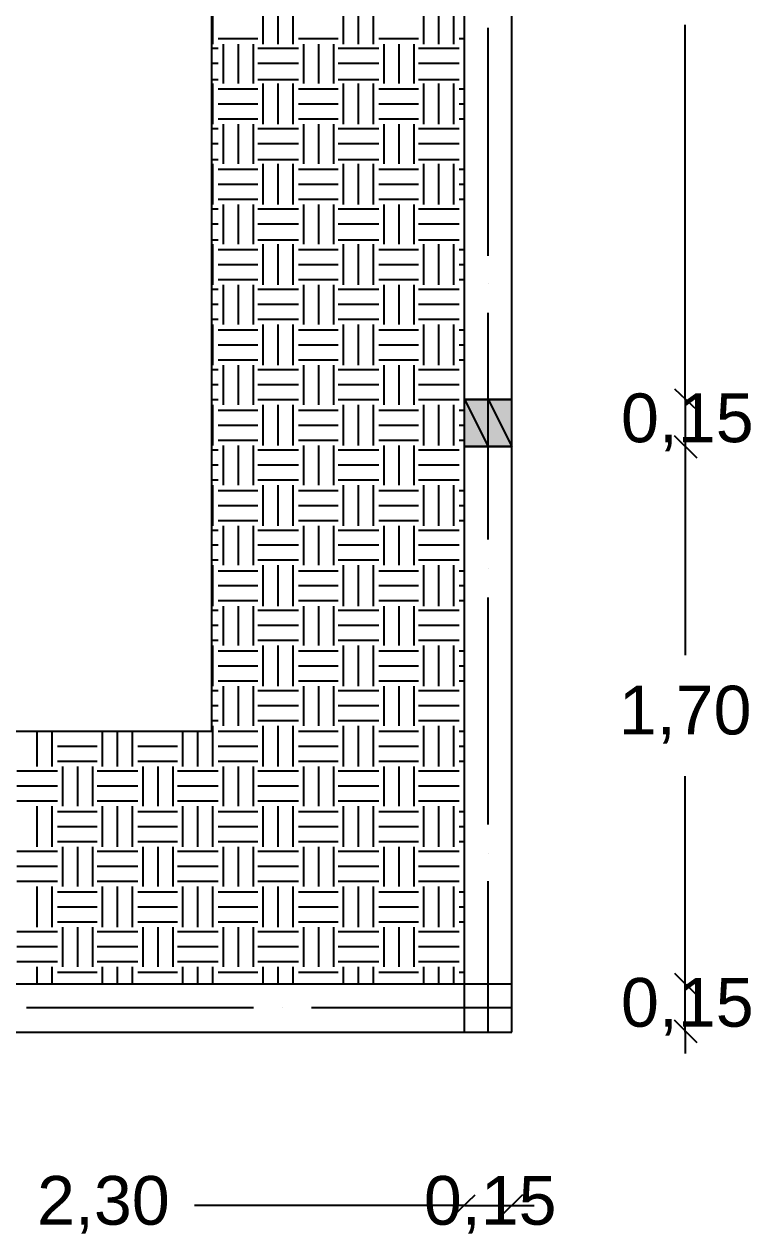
# Model space of a CAD drawing. Header units: millimetres. Extents: x 3504 to 3889, y 1729 to 1927.
# Drawn here: x 3716.51 to 3745.22, y 1728.92 to 1776.76 of the extents above; entities that cross this region are included whole.
import ezdxf

# ---------------------------------------------------------------- set-up
doc = ezdxf.new("R2010")
doc.units = ezdxf.units.MM
doc.styles.add('Arial$001H0', font='arial.ttf')

msp = doc.modelspace()

# ---------------------------------------------------------------- hatches: boundary and pattern name
at = {"true_color": 0x000000}
h = msp.add_hatch(color=18, dxfattribs=at)
h.paths.add_polyline_path([(3734.842, 1761.919), (3733.91, 1761.919), (3734.842, 1760.056)])
h.paths.add_polyline_path([(3733.91, 1761.919), (3734.842, 1760.056), (3733.91, 1760.056)])
h = msp.add_hatch(color=18, dxfattribs=at)
h.paths.add_polyline_path([(3735.773, 1761.919), (3734.842, 1761.919), (3735.773, 1760.056)])
h.paths.add_polyline_path([(3734.842, 1761.919), (3735.773, 1760.056), (3734.842, 1760.056)])

# ---------------------------------------------------------------- linework, layer by layer
at = {"color": 18, "linetype": 'Continuous', "lineweight": -2, "true_color": 0x000000}
for p, q in [((3733.91, 1736.9), (3733.91, 1797.182)), ((3735.773, 1736.9), (3735.773, 1795.023)), ((3723.92, 1748.795), (3723.92, 1788.631)), ((3723.962, 1775.973), (3723.962, 1777.582)), ((3725.952, 1775.973), (3725.952, 1777.582)), ((3726.544, 1775.973), (3726.544, 1777.582)), ((3727.137, 1775.973), (3727.137, 1777.582)), ((3729.127, 1775.973), (3729.127, 1777.582)), ((3729.719, 1775.973), (3729.719, 1777.582)), ((3730.312, 1775.973), (3730.312, 1777.582)), ((3732.302, 1775.973), (3732.302, 1777.582)), ((3732.894, 1775.973), (3732.894, 1777.582)), ((3733.487, 1775.973), (3733.487, 1777.582)), ((3734.842, 1767.591), (3734.842, 1776.608)), ((3742.631, 1761.919), (3742.631, 1776.735)), ((3724.174, 1776.185), (3725.74, 1776.185)), ((3727.349, 1776.185), (3728.915, 1776.185)), ((3730.524, 1776.185), (3732.09, 1776.185)), ((3733.699, 1776.185), (3733.91, 1776.185)), ((3723.92, 1775.804), (3724.174, 1775.804)), ((3724.385, 1774.407), (3724.385, 1775.973)), ((3724.978, 1774.407), (3724.978, 1775.973)), ((3725.571, 1774.407), (3725.571, 1775.973)), ((3725.74, 1775.804), (3727.349, 1775.804)), ((3727.56, 1774.407), (3727.56, 1775.973)), ((3728.153, 1774.407), (3728.153, 1775.973)), ((3728.746, 1774.407), (3728.746, 1775.973)), ((3728.915, 1775.804), (3730.524, 1775.804)), ((3730.735, 1774.407), (3730.735, 1775.973)), ((3731.328, 1774.407), (3731.328, 1775.973)), ((3731.921, 1774.407), (3731.921, 1775.973)), ((3732.09, 1775.804), (3733.699, 1775.804)), ((3733.91, 1774.407), (3733.91, 1775.973)), ((3723.92, 1775.211), (3724.174, 1775.211)), ((3725.74, 1775.211), (3727.349, 1775.211)), ((3728.915, 1775.211), (3730.524, 1775.211)), ((3732.09, 1775.211), (3733.699, 1775.211)), ((3723.92, 1774.576), (3724.174, 1774.576)), ((3723.962, 1772.798), (3723.962, 1774.407)), ((3725.74, 1774.576), (3727.349, 1774.576)), ((3725.952, 1772.798), (3725.952, 1774.407)), ((3726.544, 1772.798), (3726.544, 1774.407)), ((3727.137, 1772.798), (3727.137, 1774.407)), ((3728.915, 1774.576), (3730.524, 1774.576)), ((3729.127, 1772.798), (3729.127, 1774.407)), ((3729.719, 1772.798), (3729.719, 1774.407)), ((3730.312, 1772.798), (3730.312, 1774.407)), ((3732.09, 1774.576), (3733.699, 1774.576)), ((3732.302, 1772.798), (3732.302, 1774.407)), ((3732.894, 1772.798), (3732.894, 1774.407)), ((3733.487, 1772.798), (3733.487, 1774.407)), ((3724.174, 1774.195), (3725.74, 1774.195)), ((3727.349, 1774.195), (3728.915, 1774.195)), ((3730.524, 1774.195), (3732.09, 1774.195)), ((3733.699, 1774.195), (3733.91, 1774.195)), ((3724.174, 1773.603), (3725.74, 1773.603)), ((3727.349, 1773.603), (3728.915, 1773.603)), ((3730.524, 1773.603), (3732.09, 1773.603)), ((3733.699, 1773.603), (3733.91, 1773.603)), ((3724.174, 1773.01), (3725.74, 1773.01)), ((3724.385, 1771.232), (3724.385, 1772.798)), ((3724.978, 1771.232), (3724.978, 1772.798)), ((3725.571, 1771.232), (3725.571, 1772.798)), ((3727.349, 1773.01), (3728.915, 1773.01)), ((3727.56, 1771.232), (3727.56, 1772.798)), ((3728.153, 1771.232), (3728.153, 1772.798)), ((3728.746, 1771.232), (3728.746, 1772.798)), ((3730.524, 1773.01), (3732.09, 1773.01)), ((3730.735, 1771.232), (3730.735, 1772.798)), ((3731.328, 1771.232), (3731.328, 1772.798)), ((3731.921, 1771.232), (3731.921, 1772.798)), ((3733.699, 1773.01), (3733.91, 1773.01)), ((3733.91, 1771.232), (3733.91, 1772.798)), ((3723.92, 1772.629), (3724.174, 1772.629)), ((3725.74, 1772.629), (3727.349, 1772.629)), ((3728.915, 1772.629), (3730.524, 1772.629)), ((3732.09, 1772.629), (3733.699, 1772.629)), ((3723.92, 1772.036), (3724.174, 1772.036)), ((3725.74, 1772.036), (3727.349, 1772.036)), ((3728.915, 1772.036), (3730.524, 1772.036)), ((3732.09, 1772.036), (3733.699, 1772.036)), ((3723.92, 1771.401), (3724.174, 1771.401)), ((3725.74, 1771.401), (3727.349, 1771.401)), ((3728.915, 1771.401), (3730.524, 1771.401)), ((3732.09, 1771.401), (3733.699, 1771.401)), ((3723.962, 1769.623), (3723.962, 1771.232)), ((3724.174, 1771.02), (3725.74, 1771.02)), ((3725.952, 1769.623), (3725.952, 1771.232)), ((3726.544, 1769.623), (3726.544, 1771.232)), ((3727.137, 1769.623), (3727.137, 1771.232)), ((3727.349, 1771.02), (3728.915, 1771.02)), ((3729.127, 1769.623), (3729.127, 1771.232)), ((3729.719, 1769.623), (3729.719, 1771.232)), ((3730.312, 1769.623), (3730.312, 1771.232)), ((3730.524, 1771.02), (3732.09, 1771.02)), ((3732.302, 1769.623), (3732.302, 1771.232)), ((3732.894, 1769.623), (3732.894, 1771.232)), ((3733.487, 1769.623), (3733.487, 1771.232)), ((3733.699, 1771.02), (3733.91, 1771.02)), ((3724.174, 1770.428), (3725.74, 1770.428)), ((3727.349, 1770.428), (3728.915, 1770.428)), ((3730.524, 1770.428), (3732.09, 1770.428)), ((3733.699, 1770.428), (3733.91, 1770.428)), ((3723.92, 1769.454), (3724.174, 1769.454)), ((3724.174, 1769.835), (3725.74, 1769.835)), ((3724.385, 1768.057), (3724.385, 1769.623)), ((3724.978, 1768.057), (3724.978, 1769.623)), ((3725.571, 1768.057), (3725.571, 1769.623)), ((3725.74, 1769.454), (3727.349, 1769.454)), ((3727.349, 1769.835), (3728.915, 1769.835)), ((3727.56, 1768.057), (3727.56, 1769.623)), ((3728.153, 1768.057), (3728.153, 1769.623)), ((3728.746, 1768.057), (3728.746, 1769.623)), ((3728.915, 1769.454), (3730.524, 1769.454)), ((3730.524, 1769.835), (3732.09, 1769.835)), ((3730.735, 1768.057), (3730.735, 1769.623)), ((3731.328, 1768.057), (3731.328, 1769.623)), ((3731.921, 1768.057), (3731.921, 1769.623)), ((3732.09, 1769.454), (3733.699, 1769.454)), ((3733.699, 1769.835), (3733.91, 1769.835)), ((3733.91, 1768.057), (3733.91, 1769.623)), ((3723.92, 1768.861), (3724.174, 1768.861)), ((3725.74, 1768.861), (3727.349, 1768.861)), ((3728.915, 1768.861), (3730.524, 1768.861)), ((3732.09, 1768.861), (3733.699, 1768.861)), ((3723.92, 1768.226), (3724.174, 1768.226)), ((3723.962, 1766.448), (3723.962, 1768.057)), ((3725.74, 1768.226), (3727.349, 1768.226)), ((3725.952, 1766.448), (3725.952, 1768.057)), ((3726.544, 1766.448), (3726.544, 1768.057)), ((3727.137, 1766.448), (3727.137, 1768.057)), ((3728.915, 1768.226), (3730.524, 1768.226)), ((3729.127, 1766.448), (3729.127, 1768.057)), ((3729.719, 1766.448), (3729.719, 1768.057)), ((3730.312, 1766.448), (3730.312, 1768.057)), ((3732.09, 1768.226), (3733.699, 1768.226)), ((3732.302, 1766.448), (3732.302, 1768.057)), ((3732.894, 1766.448), (3732.894, 1768.057)), ((3733.487, 1766.448), (3733.487, 1768.057)), ((3724.174, 1767.845), (3725.74, 1767.845)), ((3727.349, 1767.845), (3728.915, 1767.845)), ((3730.524, 1767.845), (3732.09, 1767.845)), ((3733.699, 1767.845), (3733.91, 1767.845)), ((3724.174, 1767.253), (3725.74, 1767.253)), ((3727.349, 1767.253), (3728.915, 1767.253)), ((3730.524, 1767.253), (3732.09, 1767.253)), ((3733.699, 1767.253), (3733.91, 1767.253)), ((3724.174, 1766.66), (3725.74, 1766.66)), ((3727.349, 1766.66), (3728.915, 1766.66)), ((3730.524, 1766.66), (3732.09, 1766.66)), ((3733.699, 1766.66), (3733.91, 1766.66)), ((3723.92, 1766.279), (3724.174, 1766.279)), ((3724.385, 1764.882), (3724.385, 1766.448)), ((3724.978, 1764.882), (3724.978, 1766.448)), ((3725.571, 1764.882), (3725.571, 1766.448)), ((3725.74, 1766.279), (3727.349, 1766.279)), ((3727.56, 1764.882), (3727.56, 1766.448)), ((3728.153, 1764.882), (3728.153, 1766.448)), ((3728.746, 1764.882), (3728.746, 1766.448)), ((3728.915, 1766.279), (3730.524, 1766.279)), ((3730.735, 1764.882), (3730.735, 1766.448)), ((3731.328, 1764.882), (3731.328, 1766.448)), ((3731.921, 1764.882), (3731.921, 1766.448)), ((3732.09, 1766.279), (3733.699, 1766.279)), ((3733.91, 1764.882), (3733.91, 1766.448)), ((3734.842, 1766.491), (3734.842, 1766.491)), ((3723.92, 1765.686), (3724.174, 1765.686)), ((3725.74, 1765.686), (3727.349, 1765.686)), ((3728.915, 1765.686), (3730.524, 1765.686)), ((3732.09, 1765.686), (3733.699, 1765.686)), ((3734.842, 1756.373), (3734.842, 1765.348)), ((3723.92, 1765.094), (3724.174, 1765.094)), ((3723.962, 1763.273), (3723.962, 1764.882)), ((3724.174, 1764.67), (3725.74, 1764.67)), ((3725.74, 1765.094), (3727.349, 1765.094)), ((3725.952, 1763.273), (3725.952, 1764.882)), ((3726.544, 1763.273), (3726.544, 1764.882)), ((3727.137, 1763.273), (3727.137, 1764.882)), ((3727.349, 1764.67), (3728.915, 1764.67)), ((3728.915, 1765.094), (3730.524, 1765.094)), ((3729.127, 1763.273), (3729.127, 1764.882)), ((3729.719, 1763.273), (3729.719, 1764.882)), ((3730.312, 1763.273), (3730.312, 1764.882)), ((3730.524, 1764.67), (3732.09, 1764.67)), ((3732.09, 1765.094), (3733.699, 1765.094)), ((3732.302, 1763.273), (3732.302, 1764.882)), ((3732.894, 1763.273), (3732.894, 1764.882)), ((3733.487, 1763.273), (3733.487, 1764.882)), ((3733.699, 1764.67), (3733.91, 1764.67)), ((3724.174, 1764.078), (3725.74, 1764.078)), ((3727.349, 1764.078), (3728.915, 1764.078)), ((3730.524, 1764.078), (3732.09, 1764.078)), ((3733.699, 1764.078), (3733.91, 1764.078)), ((3724.174, 1763.485), (3725.74, 1763.485)), ((3724.385, 1761.707), (3724.385, 1763.273)), ((3724.978, 1761.707), (3724.978, 1763.273)), ((3725.571, 1761.707), (3725.571, 1763.273)), ((3727.349, 1763.485), (3728.915, 1763.485)), ((3727.56, 1761.707), (3727.56, 1763.273)), ((3728.153, 1761.707), (3728.153, 1763.273)), ((3728.746, 1761.707), (3728.746, 1763.273)), ((3730.524, 1763.485), (3732.09, 1763.485)), ((3730.735, 1761.707), (3730.735, 1763.273)), ((3731.328, 1761.707), (3731.328, 1763.273)), ((3731.921, 1761.707), (3731.921, 1763.273)), ((3733.699, 1763.485), (3733.91, 1763.485)), ((3733.91, 1761.707), (3733.91, 1763.273)), ((3723.92, 1763.104), (3724.174, 1763.104)), ((3725.74, 1763.104), (3727.349, 1763.104)), ((3728.915, 1763.104), (3730.524, 1763.104)), ((3732.09, 1763.104), (3733.699, 1763.104)), ((3742.631, 1761.919), (3742.631, 1762.808)), ((3723.92, 1762.511), (3724.174, 1762.511)), ((3725.74, 1762.511), (3727.349, 1762.511)), ((3728.915, 1762.511), (3730.524, 1762.511)), ((3732.09, 1762.511), (3733.699, 1762.511)), ((3742.208, 1762.342), (3743.097, 1761.495)), ((3742.208, 1762.342), (3743.097, 1761.495)), ((3723.92, 1761.919), (3724.174, 1761.919)), ((3725.74, 1761.919), (3727.349, 1761.919)), ((3728.915, 1761.919), (3730.524, 1761.919)), ((3732.09, 1761.919), (3733.699, 1761.919)), ((3733.91, 1761.919), (3735.773, 1761.919)), ((3742.631, 1761.919), (3742.631, 1760.056)), ((3723.962, 1760.098), (3723.962, 1761.707)), ((3724.174, 1761.495), (3725.74, 1761.495)), ((3725.952, 1760.098), (3725.952, 1761.707)), ((3726.544, 1760.098), (3726.544, 1761.707)), ((3727.137, 1760.098), (3727.137, 1761.707)), ((3727.349, 1761.495), (3728.915, 1761.495)), ((3729.127, 1760.098), (3729.127, 1761.707)), ((3729.719, 1760.098), (3729.719, 1761.707)), ((3730.312, 1760.098), (3730.312, 1761.707)), ((3730.524, 1761.495), (3732.09, 1761.495)), ((3732.302, 1760.098), (3732.302, 1761.707)), ((3732.894, 1760.098), (3732.894, 1761.707)), ((3733.487, 1760.098), (3733.487, 1761.707)), ((3733.699, 1761.495), (3733.91, 1761.495)), ((3724.174, 1760.903), (3725.74, 1760.903)), ((3727.349, 1760.903), (3728.915, 1760.903)), ((3730.524, 1760.903), (3732.09, 1760.903)), ((3733.699, 1760.903), (3733.91, 1760.903)), ((3743.097, 1759.59), (3742.208, 1760.479)), ((3743.097, 1759.59), (3742.208, 1760.479)), ((3723.92, 1759.929), (3724.174, 1759.929)), ((3724.174, 1760.31), (3725.74, 1760.31)), ((3724.385, 1758.532), (3724.385, 1760.098)), ((3724.978, 1758.532), (3724.978, 1760.098)), ((3725.571, 1758.532), (3725.571, 1760.098)), ((3725.74, 1759.929), (3727.349, 1759.929)), ((3727.349, 1760.31), (3728.915, 1760.31)), ((3727.56, 1758.532), (3727.56, 1760.098)), ((3728.153, 1758.532), (3728.153, 1760.098)), ((3728.746, 1758.532), (3728.746, 1760.098)), ((3728.915, 1759.929), (3730.524, 1759.929)), ((3730.524, 1760.31), (3732.09, 1760.31)), ((3730.735, 1758.532), (3730.735, 1760.098)), ((3731.328, 1758.532), (3731.328, 1760.098)), ((3731.921, 1758.532), (3731.921, 1760.098)), ((3732.09, 1759.929), (3733.699, 1759.929)), ((3733.699, 1760.31), (3733.91, 1760.31)), ((3733.91, 1758.532), (3733.91, 1760.098)), ((3733.91, 1760.056), (3735.773, 1760.056)), ((3742.631, 1760.056), (3742.631, 1751.801)), ((3742.631, 1760.056), (3742.631, 1759.167)), ((3723.92, 1759.336), (3724.174, 1759.336)), ((3725.74, 1759.336), (3727.349, 1759.336)), ((3728.915, 1759.336), (3730.524, 1759.336)), ((3732.09, 1759.336), (3733.699, 1759.336)), ((3723.92, 1758.744), (3724.174, 1758.744)), ((3723.962, 1756.923), (3723.962, 1758.532)), ((3725.74, 1758.744), (3727.349, 1758.744)), ((3725.952, 1756.923), (3725.952, 1758.532)), ((3726.544, 1756.923), (3726.544, 1758.532)), ((3727.137, 1756.923), (3727.137, 1758.532)), ((3728.915, 1758.744), (3730.524, 1758.744)), ((3729.127, 1756.923), (3729.127, 1758.532)), ((3729.719, 1756.923), (3729.719, 1758.532)), ((3730.312, 1756.923), (3730.312, 1758.532)), ((3732.09, 1758.744), (3733.699, 1758.744)), ((3732.302, 1756.923), (3732.302, 1758.532)), ((3732.894, 1756.923), (3732.894, 1758.532)), ((3733.487, 1756.923), (3733.487, 1758.532)), ((3724.174, 1758.32), (3725.74, 1758.32)), ((3727.349, 1758.32), (3728.915, 1758.32)), ((3730.524, 1758.32), (3732.09, 1758.32)), ((3733.699, 1758.32), (3733.91, 1758.32)), ((3724.174, 1757.728), (3725.74, 1757.728)), ((3727.349, 1757.728), (3728.915, 1757.728)), ((3730.524, 1757.728), (3732.09, 1757.728)), ((3733.699, 1757.728), (3733.91, 1757.728)), ((3724.174, 1757.135), (3725.74, 1757.135)), ((3727.349, 1757.135), (3728.915, 1757.135)), ((3730.524, 1757.135), (3732.09, 1757.135)), ((3733.699, 1757.135), (3733.91, 1757.135)), ((3723.92, 1756.754), (3724.174, 1756.754)), ((3724.385, 1755.357), (3724.385, 1756.923)), ((3724.978, 1755.357), (3724.978, 1756.923)), ((3725.571, 1755.357), (3725.571, 1756.923)), ((3725.74, 1756.754), (3727.349, 1756.754)), ((3727.56, 1755.357), (3727.56, 1756.923)), ((3728.153, 1755.357), (3728.153, 1756.923)), ((3728.746, 1755.357), (3728.746, 1756.923)), ((3728.915, 1756.754), (3730.524, 1756.754)), ((3730.735, 1755.357), (3730.735, 1756.923)), ((3731.328, 1755.357), (3731.328, 1756.923)), ((3731.921, 1755.357), (3731.921, 1756.923)), ((3732.09, 1756.754), (3733.699, 1756.754)), ((3733.91, 1755.357), (3733.91, 1756.923)), ((3723.92, 1756.161), (3724.174, 1756.161)), ((3725.74, 1756.161), (3727.349, 1756.161)), ((3728.915, 1756.161), (3730.524, 1756.161)), ((3732.09, 1756.161), (3733.699, 1756.161)), ((3723.92, 1755.569), (3724.174, 1755.569)), ((3725.74, 1755.569), (3727.349, 1755.569)), ((3728.915, 1755.569), (3730.524, 1755.569)), ((3732.09, 1755.569), (3733.699, 1755.569)), ((3723.962, 1753.748), (3723.962, 1755.357)), ((3724.174, 1755.145), (3725.74, 1755.145)), ((3725.952, 1753.748), (3725.952, 1755.357)), ((3726.544, 1753.748), (3726.544, 1755.357)), ((3727.137, 1753.748), (3727.137, 1755.357)), ((3727.349, 1755.145), (3728.915, 1755.145)), ((3729.127, 1753.748), (3729.127, 1755.357)), ((3729.719, 1753.748), (3729.719, 1755.357)), ((3730.312, 1753.748), (3730.312, 1755.357)), ((3730.524, 1755.145), (3732.09, 1755.145)), ((3732.302, 1753.748), (3732.302, 1755.357)), ((3732.894, 1753.748), (3732.894, 1755.357)), ((3733.487, 1753.748), (3733.487, 1755.357)), ((3733.699, 1755.145), (3733.91, 1755.145)), ((3734.842, 1755.23), (3734.842, 1755.23)), ((3724.174, 1754.553), (3725.74, 1754.553)), ((3727.349, 1754.553), (3728.915, 1754.553)), ((3730.524, 1754.553), (3732.09, 1754.553)), ((3733.699, 1754.553), (3733.91, 1754.553)), ((3724.174, 1753.96), (3725.74, 1753.96)), ((3724.385, 1752.182), (3724.385, 1753.748)), ((3724.978, 1752.182), (3724.978, 1753.748)), ((3725.571, 1752.182), (3725.571, 1753.748)), ((3727.349, 1753.96), (3728.915, 1753.96)), ((3727.56, 1752.182), (3727.56, 1753.748)), ((3728.153, 1752.182), (3728.153, 1753.748)), ((3728.746, 1752.182), (3728.746, 1753.748)), ((3730.524, 1753.96), (3732.09, 1753.96)), ((3730.735, 1752.182), (3730.735, 1753.748)), ((3731.328, 1752.182), (3731.328, 1753.748)), ((3731.921, 1752.182), (3731.921, 1753.748)), ((3733.699, 1753.96), (3733.91, 1753.96)), ((3733.91, 1752.182), (3733.91, 1753.748)), ((3734.842, 1745.112), (3734.842, 1754.087)), ((3723.92, 1753.579), (3724.174, 1753.579)), ((3725.74, 1753.579), (3727.349, 1753.579)), ((3728.915, 1753.579), (3730.524, 1753.579)), ((3732.09, 1753.579), (3733.699, 1753.579)), ((3723.92, 1752.986), (3724.174, 1752.986)), ((3725.74, 1752.986), (3727.349, 1752.986)), ((3728.915, 1752.986), (3730.524, 1752.986)), ((3732.09, 1752.986), (3733.699, 1752.986)), ((3723.92, 1752.394), (3724.174, 1752.394)), ((3725.74, 1752.394), (3727.349, 1752.394)), ((3728.915, 1752.394), (3730.524, 1752.394)), ((3732.09, 1752.394), (3733.699, 1752.394)), ((3723.962, 1750.573), (3723.962, 1752.182)), ((3724.174, 1751.97), (3725.74, 1751.97)), ((3725.952, 1750.573), (3725.952, 1752.182)), ((3726.544, 1750.573), (3726.544, 1752.182)), ((3727.137, 1750.573), (3727.137, 1752.182)), ((3727.349, 1751.97), (3728.915, 1751.97)), ((3729.127, 1750.573), (3729.127, 1752.182)), ((3729.719, 1750.573), (3729.719, 1752.182)), ((3730.312, 1750.573), (3730.312, 1752.182)), ((3730.524, 1751.97), (3732.09, 1751.97)), ((3732.302, 1750.573), (3732.302, 1752.182)), ((3732.894, 1750.573), (3732.894, 1752.182)), ((3733.487, 1750.573), (3733.487, 1752.182)), ((3733.699, 1751.97), (3733.91, 1751.97)), ((3724.174, 1751.378), (3725.74, 1751.378)), ((3727.349, 1751.378), (3728.915, 1751.378)), ((3730.524, 1751.378), (3732.09, 1751.378)), ((3733.699, 1751.378), (3733.91, 1751.378)), ((3724.174, 1750.785), (3725.74, 1750.785)), ((3727.349, 1750.785), (3728.915, 1750.785)), ((3730.524, 1750.785), (3732.09, 1750.785)), ((3733.699, 1750.785), (3733.91, 1750.785)), ((3723.92, 1750.404), (3724.174, 1750.404)), ((3724.385, 1749.007), (3724.385, 1750.573)), ((3724.978, 1749.007), (3724.978, 1750.573)), ((3725.571, 1749.007), (3725.571, 1750.573)), ((3725.74, 1750.404), (3727.349, 1750.404)), ((3727.56, 1749.007), (3727.56, 1750.573)), ((3728.153, 1749.007), (3728.153, 1750.573)), ((3728.746, 1749.007), (3728.746, 1750.573)), ((3728.915, 1750.404), (3730.524, 1750.404)), ((3730.735, 1749.007), (3730.735, 1750.573)), ((3731.328, 1749.007), (3731.328, 1750.573)), ((3731.921, 1749.007), (3731.921, 1750.573)), ((3732.09, 1750.404), (3733.699, 1750.404)), ((3733.91, 1749.007), (3733.91, 1750.573)), ((3723.92, 1749.811), (3724.174, 1749.811)), ((3725.74, 1749.811), (3727.349, 1749.811)), ((3728.915, 1749.811), (3730.524, 1749.811)), ((3732.09, 1749.811), (3733.699, 1749.811)), ((3723.92, 1749.219), (3724.174, 1749.219)), ((3723.962, 1747.398), (3723.962, 1749.007)), ((3725.74, 1749.219), (3727.349, 1749.219)), ((3725.952, 1747.398), (3725.952, 1749.007)), ((3726.544, 1747.398), (3726.544, 1749.007)), ((3727.137, 1747.398), (3727.137, 1749.007)), ((3728.915, 1749.219), (3730.524, 1749.219)), ((3729.127, 1747.398), (3729.127, 1749.007)), ((3729.719, 1747.398), (3729.719, 1749.007)), ((3730.312, 1747.398), (3730.312, 1749.007)), ((3732.09, 1749.219), (3733.699, 1749.219)), ((3732.302, 1747.398), (3732.302, 1749.007)), ((3732.894, 1747.398), (3732.894, 1749.007)), ((3733.487, 1747.398), (3733.487, 1749.007)), ((3672.95, 1748.795), (3723.92, 1748.795)), ((3717.019, 1747.398), (3717.019, 1748.795)), ((3717.612, 1747.398), (3717.612, 1748.795)), ((3719.602, 1747.398), (3719.602, 1748.795)), ((3720.194, 1747.398), (3720.194, 1748.795)), ((3720.787, 1747.398), (3720.787, 1748.795)), ((3722.777, 1747.398), (3722.777, 1748.795)), ((3723.369, 1747.398), (3723.369, 1748.795)), ((3724.174, 1748.795), (3725.74, 1748.795)), ((3727.349, 1748.795), (3728.915, 1748.795)), ((3730.524, 1748.795), (3732.09, 1748.795)), ((3733.699, 1748.795), (3733.91, 1748.795)), ((3717.824, 1748.203), (3719.39, 1748.203)), ((3720.999, 1748.203), (3722.565, 1748.203)), ((3724.174, 1748.203), (3725.74, 1748.203)), ((3727.349, 1748.203), (3728.915, 1748.203)), ((3730.524, 1748.203), (3732.09, 1748.203)), ((3733.699, 1748.203), (3733.91, 1748.203)), ((3717.824, 1747.61), (3719.39, 1747.61)), ((3720.999, 1747.61), (3722.565, 1747.61)), ((3724.174, 1747.61), (3725.74, 1747.61)), ((3727.349, 1747.61), (3728.915, 1747.61)), ((3730.524, 1747.61), (3732.09, 1747.61)), ((3733.699, 1747.61), (3733.91, 1747.61)), ((3716.215, 1747.229), (3717.824, 1747.229)), ((3718.035, 1745.832), (3718.035, 1747.398)), ((3718.628, 1745.832), (3718.628, 1747.398)), ((3719.221, 1745.832), (3719.221, 1747.398)), ((3719.39, 1747.229), (3720.999, 1747.229)), ((3721.21, 1745.832), (3721.21, 1747.398)), ((3721.803, 1745.832), (3721.803, 1747.398)), ((3722.396, 1745.832), (3722.396, 1747.398)), ((3722.565, 1747.229), (3724.174, 1747.229)), ((3724.385, 1745.832), (3724.385, 1747.398)), ((3724.978, 1745.832), (3724.978, 1747.398)), ((3725.571, 1745.832), (3725.571, 1747.398)), ((3725.74, 1747.229), (3727.349, 1747.229)), ((3727.56, 1745.832), (3727.56, 1747.398)), ((3728.153, 1745.832), (3728.153, 1747.398)), ((3728.746, 1745.832), (3728.746, 1747.398)), ((3728.915, 1747.229), (3730.524, 1747.229)), ((3730.735, 1745.832), (3730.735, 1747.398)), ((3731.328, 1745.832), (3731.328, 1747.398)), ((3731.921, 1745.832), (3731.921, 1747.398)), ((3732.09, 1747.229), (3733.699, 1747.229)), ((3733.91, 1745.832), (3733.91, 1747.398)), ((3742.631, 1738.805), (3742.631, 1747.017)), ((3716.215, 1746.636), (3717.824, 1746.636)), ((3719.39, 1746.636), (3720.999, 1746.636)), ((3722.565, 1746.636), (3724.174, 1746.636)), ((3725.74, 1746.636), (3727.349, 1746.636)), ((3728.915, 1746.636), (3730.524, 1746.636)), ((3732.09, 1746.636), (3733.699, 1746.636)), ((3716.215, 1746.044), (3717.824, 1746.044)), ((3719.39, 1746.044), (3720.999, 1746.044)), ((3722.565, 1746.044), (3724.174, 1746.044)), ((3725.74, 1746.044), (3727.349, 1746.044)), ((3728.915, 1746.044), (3730.524, 1746.044)), ((3732.09, 1746.044), (3733.699, 1746.044)), ((3717.019, 1744.223), (3717.019, 1745.832)), ((3717.612, 1744.223), (3717.612, 1745.832)), ((3717.824, 1745.62), (3719.39, 1745.62)), ((3719.602, 1744.223), (3719.602, 1745.832)), ((3720.194, 1744.223), (3720.194, 1745.832)), ((3720.787, 1744.223), (3720.787, 1745.832)), ((3720.999, 1745.62), (3722.565, 1745.62)), ((3722.777, 1744.223), (3722.777, 1745.832)), ((3723.369, 1744.223), (3723.369, 1745.832)), ((3723.962, 1744.223), (3723.962, 1745.832)), ((3724.174, 1745.62), (3725.74, 1745.62)), ((3725.952, 1744.223), (3725.952, 1745.832)), ((3726.544, 1744.223), (3726.544, 1745.832)), ((3727.137, 1744.223), (3727.137, 1745.832)), ((3727.349, 1745.62), (3728.915, 1745.62)), ((3729.127, 1744.223), (3729.127, 1745.832)), ((3729.719, 1744.223), (3729.719, 1745.832)), ((3730.312, 1744.223), (3730.312, 1745.832)), ((3730.524, 1745.62), (3732.09, 1745.62)), ((3732.302, 1744.223), (3732.302, 1745.832)), ((3732.894, 1744.223), (3732.894, 1745.832)), ((3733.487, 1744.223), (3733.487, 1745.832)), ((3733.699, 1745.62), (3733.91, 1745.62)), ((3717.824, 1745.028), (3719.39, 1745.028)), ((3720.999, 1745.028), (3722.565, 1745.028)), ((3724.174, 1745.028), (3725.74, 1745.028)), ((3727.349, 1745.028), (3728.915, 1745.028)), ((3730.524, 1745.028), (3732.09, 1745.028)), ((3733.699, 1745.028), (3733.91, 1745.028)), ((3717.824, 1744.435), (3719.39, 1744.435)), ((3718.035, 1742.657), (3718.035, 1744.223)), ((3718.628, 1742.657), (3718.628, 1744.223)), ((3719.221, 1742.657), (3719.221, 1744.223)), ((3720.999, 1744.435), (3722.565, 1744.435)), ((3721.21, 1742.657), (3721.21, 1744.223)), ((3721.803, 1742.657), (3721.803, 1744.223)), ((3722.396, 1742.657), (3722.396, 1744.223)), ((3724.174, 1744.435), (3725.74, 1744.435)), ((3724.385, 1742.657), (3724.385, 1744.223)), ((3724.978, 1742.657), (3724.978, 1744.223)), ((3725.571, 1742.657), (3725.571, 1744.223)), ((3727.349, 1744.435), (3728.915, 1744.435)), ((3727.56, 1742.657), (3727.56, 1744.223)), ((3728.153, 1742.657), (3728.153, 1744.223)), ((3728.746, 1742.657), (3728.746, 1744.223)), ((3730.524, 1744.435), (3732.09, 1744.435)), ((3730.735, 1742.657), (3730.735, 1744.223)), ((3731.328, 1742.657), (3731.328, 1744.223)), ((3731.921, 1742.657), (3731.921, 1744.223)), ((3733.699, 1744.435), (3733.91, 1744.435)), ((3733.91, 1742.657), (3733.91, 1744.223)), ((3716.215, 1744.054), (3717.824, 1744.054)), ((3719.39, 1744.054), (3720.999, 1744.054)), ((3722.565, 1744.054), (3724.174, 1744.054)), ((3725.74, 1744.054), (3727.349, 1744.054)), ((3728.915, 1744.054), (3730.524, 1744.054)), ((3732.09, 1744.054), (3733.699, 1744.054)), ((3734.842, 1743.969), (3734.842, 1743.969)), ((3716.215, 1743.461), (3717.824, 1743.461)), ((3719.39, 1743.461), (3720.999, 1743.461)), ((3722.565, 1743.461), (3724.174, 1743.461)), ((3725.74, 1743.461), (3727.349, 1743.461)), ((3728.915, 1743.461), (3730.524, 1743.461)), ((3732.09, 1743.461), (3733.699, 1743.461)), ((3716.215, 1742.869), (3717.824, 1742.869)), ((3717.019, 1741.048), (3717.019, 1742.657)), ((3717.612, 1741.048), (3717.612, 1742.657)), ((3719.39, 1742.869), (3720.999, 1742.869)), ((3719.602, 1741.048), (3719.602, 1742.657)), ((3720.194, 1741.048), (3720.194, 1742.657)), ((3720.787, 1741.048), (3720.787, 1742.657)), ((3722.565, 1742.869), (3724.174, 1742.869)), ((3722.777, 1741.048), (3722.777, 1742.657)), ((3723.369, 1741.048), (3723.369, 1742.657)), ((3723.962, 1741.048), (3723.962, 1742.657)), ((3725.74, 1742.869), (3727.349, 1742.869)), ((3725.952, 1741.048), (3725.952, 1742.657)), ((3726.544, 1741.048), (3726.544, 1742.657)), ((3727.137, 1741.048), (3727.137, 1742.657)), ((3728.915, 1742.869), (3730.524, 1742.869)), ((3729.127, 1741.048), (3729.127, 1742.657)), ((3729.719, 1741.048), (3729.719, 1742.657)), ((3730.312, 1741.048), (3730.312, 1742.657)), ((3732.09, 1742.869), (3733.699, 1742.869)), ((3732.302, 1741.048), (3732.302, 1742.657)), ((3732.894, 1741.048), (3732.894, 1742.657)), ((3733.487, 1741.048), (3733.487, 1742.657)), ((3734.842, 1736.9), (3734.842, 1742.869)), ((3717.824, 1742.445), (3719.39, 1742.445)), ((3720.999, 1742.445), (3722.565, 1742.445)), ((3724.174, 1742.445), (3725.74, 1742.445)), ((3727.349, 1742.445), (3728.915, 1742.445)), ((3730.524, 1742.445), (3732.09, 1742.445)), ((3733.699, 1742.445), (3733.91, 1742.445)), ((3717.824, 1741.853), (3719.39, 1741.853)), ((3720.999, 1741.853), (3722.565, 1741.853)), ((3724.174, 1741.853), (3725.74, 1741.853)), ((3727.349, 1741.853), (3728.915, 1741.853)), ((3730.524, 1741.853), (3732.09, 1741.853)), ((3733.699, 1741.853), (3733.91, 1741.853)), ((3717.824, 1741.26), (3719.39, 1741.26)), ((3720.999, 1741.26), (3722.565, 1741.26)), ((3724.174, 1741.26), (3725.74, 1741.26)), ((3727.349, 1741.26), (3728.915, 1741.26)), ((3730.524, 1741.26), (3732.09, 1741.26)), ((3733.699, 1741.26), (3733.91, 1741.26)), ((3716.215, 1740.879), (3717.824, 1740.879)), ((3718.035, 1739.482), (3718.035, 1741.048)), ((3718.628, 1739.482), (3718.628, 1741.048)), ((3719.221, 1739.482), (3719.221, 1741.048)), ((3719.39, 1740.879), (3720.999, 1740.879)), ((3721.21, 1739.482), (3721.21, 1741.048)), ((3721.803, 1739.482), (3721.803, 1741.048)), ((3722.396, 1739.482), (3722.396, 1741.048)), ((3722.565, 1740.879), (3724.174, 1740.879)), ((3724.385, 1739.482), (3724.385, 1741.048)), ((3724.978, 1739.482), (3724.978, 1741.048)), ((3725.571, 1739.482), (3725.571, 1741.048)), ((3725.74, 1740.879), (3727.349, 1740.879)), ((3727.56, 1739.482), (3727.56, 1741.048)), ((3728.153, 1739.482), (3728.153, 1741.048)), ((3728.746, 1739.482), (3728.746, 1741.048)), ((3728.915, 1740.879), (3730.524, 1740.879)), ((3730.735, 1739.482), (3730.735, 1741.048)), ((3731.328, 1739.482), (3731.328, 1741.048)), ((3731.921, 1739.482), (3731.921, 1741.048)), ((3732.09, 1740.879), (3733.699, 1740.879)), ((3733.91, 1739.482), (3733.91, 1741.048)), ((3716.215, 1740.286), (3717.824, 1740.286)), ((3719.39, 1740.286), (3720.999, 1740.286)), ((3722.565, 1740.286), (3724.174, 1740.286)), ((3725.74, 1740.286), (3727.349, 1740.286)), ((3728.915, 1740.286), (3730.524, 1740.286)), ((3732.09, 1740.286), (3733.699, 1740.286)), ((3716.215, 1739.694), (3717.824, 1739.694)), ((3717.019, 1738.805), (3717.019, 1739.482)), ((3717.612, 1738.805), (3717.612, 1739.482)), ((3719.39, 1739.694), (3720.999, 1739.694)), ((3719.602, 1738.805), (3719.602, 1739.482)), ((3720.194, 1738.805), (3720.194, 1739.482)), ((3720.787, 1738.805), (3720.787, 1739.482)), ((3722.565, 1739.694), (3724.174, 1739.694)), ((3722.777, 1738.805), (3722.777, 1739.482)), ((3723.369, 1738.805), (3723.369, 1739.482)), ((3723.962, 1738.805), (3723.962, 1739.482)), ((3725.74, 1739.694), (3727.349, 1739.694)), ((3725.952, 1738.805), (3725.952, 1739.482)), ((3726.544, 1738.805), (3726.544, 1739.482)), ((3727.137, 1738.805), (3727.137, 1739.482)), ((3728.915, 1739.694), (3730.524, 1739.694)), ((3729.127, 1738.805), (3729.127, 1739.482)), ((3729.719, 1738.805), (3729.719, 1739.482)), ((3730.312, 1738.805), (3730.312, 1739.482)), ((3732.09, 1739.694), (3733.699, 1739.694)), ((3732.302, 1738.805), (3732.302, 1739.482)), ((3732.894, 1738.805), (3732.894, 1739.482)), ((3733.487, 1738.805), (3733.487, 1739.482)), ((3742.631, 1738.805), (3742.631, 1739.651)), ((3717.824, 1739.27), (3719.39, 1739.27)), ((3720.999, 1739.27), (3722.565, 1739.27)), ((3724.174, 1739.27), (3725.74, 1739.27)), ((3727.349, 1739.27), (3728.915, 1739.27)), ((3730.524, 1739.27), (3732.09, 1739.27)), ((3733.699, 1739.27), (3733.91, 1739.27)), ((3742.208, 1739.228), (3743.097, 1738.339)), ((3742.208, 1739.228), (3743.097, 1738.339)), ((3548.914, 1738.805), (3735.773, 1738.805)), ((3742.631, 1736.9), (3742.631, 1738.805)), ((3716.596, 1737.873), (3725.571, 1737.873)), ((3726.714, 1737.873), (3726.714, 1737.873)), ((3727.857, 1737.873), (3735.773, 1737.873)), ((3743.097, 1736.476), (3742.208, 1737.365)), ((3548.914, 1736.9), (3735.773, 1736.9)), ((3742.631, 1736.9), (3742.631, 1736.053)), ((3733.445, 1729.618), (3734.334, 1730.465)), ((3733.445, 1729.618), (3734.334, 1730.465)), ((3736.196, 1730.465), (3735.35, 1729.618)), ((3733.91, 1730.042), (3723.242, 1730.042)), ((3733.91, 1730.042), (3733.021, 1730.042)), ((3733.91, 1730.042), (3735.773, 1730.042)), ((3735.773, 1730.042), (3736.662, 1730.042))]:
    msp.add_line(p, q, dxfattribs=at)
for points in [[(3734.842, 1761.919), (3733.91, 1761.919), (3734.842, 1760.056)], [(3733.91, 1761.919), (3734.842, 1760.056), (3733.91, 1760.056)], [(3735.773, 1761.919), (3734.842, 1761.919), (3735.773, 1760.056)], [(3734.842, 1761.919), (3735.773, 1760.056), (3734.842, 1760.056)]]:
    msp.add_lwpolyline(points, close=True, dxfattribs=at)

# ---------------------------------------------------------------- texts
at = {"color": 18, "true_color": 0x000000, "style": 'Arial$001H0'}
for s, p in [('0,15', (3740.091, 1760.225)), ('1,70', (3740.006, 1748.668)), ('0,15', (3740.091, 1737.111)), ('2,30', (3717.019, 1729.28)), ('0,15', (3732.302, 1729.28))]:
    msp.add_text(s, height=1.9281, dxfattribs=at).set_placement(p)

doc.saveas('drawing.dxf')
